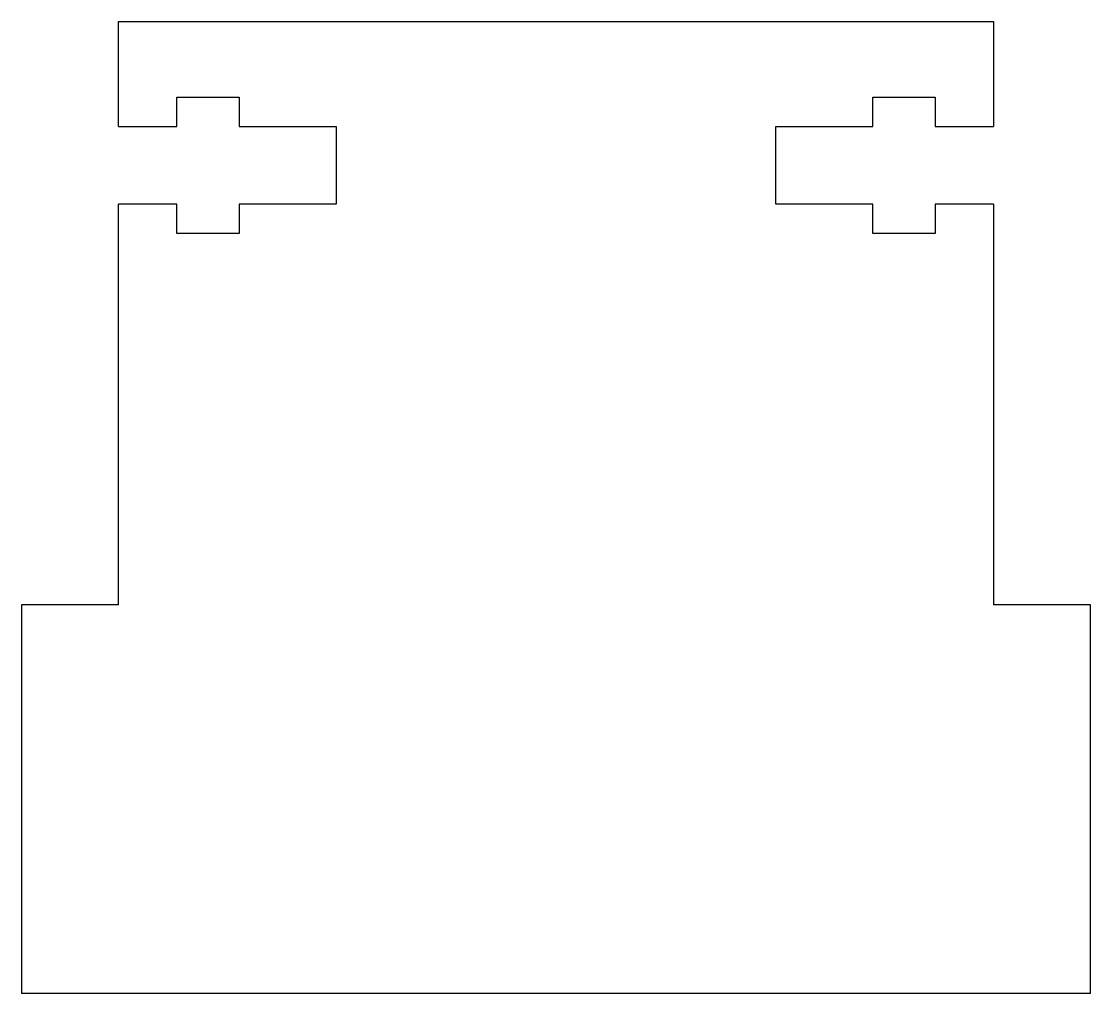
# Model space of a CAD drawing. Header units: millimetres. Extents: x -20 to 35, y -25 to 25.
import ezdxf

# ---------------------------------------------------------------- set-up
doc = ezdxf.new("R2010")
doc.units = ezdxf.units.MM

msp = doc.modelspace()

# ---------------------------------------------------------------- linework, layer by layer
at = {"color": 7, "linetype": 'Continuous', "lineweight": 25}
for p, q in [((-15, 25), (30, 25)), ((-15, 19.6), (-15, 25)), ((30, 25), (30, 19.6)), ((-12, 21.1), (-8.8, 21.1)), ((-12, 19.6), (-12, 21.1)), ((-8.8, 21.1), (-8.8, 19.6)), ((23.8, 21.1), (27, 21.1)), ((23.8, 19.6), (23.8, 21.1)), ((27, 21.1), (27, 19.6)), ((-15, 19.6), (-12, 19.6)), ((-8.8, 19.6), (-3.8, 19.6)), ((-3.8, 19.6), (-3.8, 15.6)), ((18.8, 19.6), (23.8, 19.6)), ((18.8, 15.6), (18.8, 19.6)), ((27, 19.6), (30, 19.6)), ((-12, 15.6), (-15, 15.6)), ((-15, -5), (-15, 15.6)), ((-12, 14.1), (-12, 15.6)), ((-8.8, 15.6), (-8.8, 14.1)), ((-3.8, 15.6), (-8.8, 15.6)), ((23.8, 15.6), (18.8, 15.6)), ((23.8, 14.1), (23.8, 15.6)), ((27, 15.6), (27, 14.1)), ((30, 15.6), (27, 15.6)), ((30, 15.6), (30, -5)), ((-8.8, 14.1), (-12, 14.1)), ((27, 14.1), (23.8, 14.1)), ((-20, -5), (-20, -25)), ((-15, -5), (-20, -5)), ((35, -5), (30, -5)), ((35, -25), (35, -5)), ((35, -25), (-20, -25))]:
    msp.add_line(p, q, dxfattribs=at)

doc.saveas('drawing.dxf')
